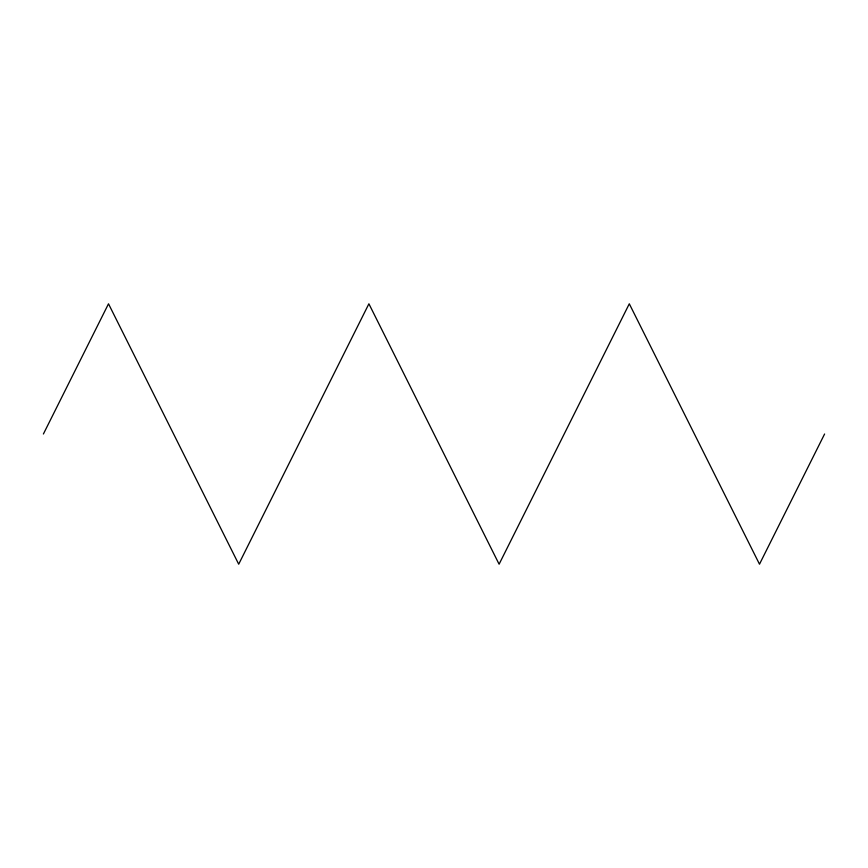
<?xml version="1.0" encoding="UTF-8"?>
<svg xmlns="http://www.w3.org/2000/svg" width="868" height="868" viewBox="0 0 868 868"><rect width="100%" height="100%" fill="white"/><g stroke="black" fill="none" stroke-linecap="round" stroke-linejoin="round"><path stroke-width="1.3" d="M43.4 434L108.5 303.8L238.7 564.2L368.9 303.8L499.1 564.2L629.3 303.8L759.5 564.2L824.6 434"/></g></svg>
